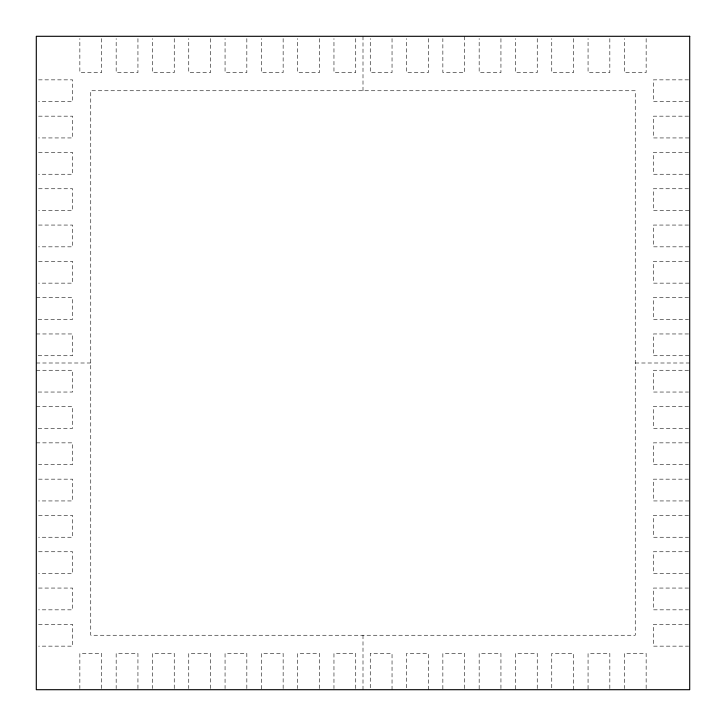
<?xml version="1.0" encoding="UTF-8"?>
<svg xmlns="http://www.w3.org/2000/svg" width="726" height="726" viewBox="0 0 726 726"><rect width="100%" height="100%" fill="white"/><g stroke="black" fill="none" stroke-linecap="round" stroke-linejoin="round"><path stroke-width="0.54" stroke-dasharray="3.63 2.72" d="M38.569 79.86L72.6 79.86L72.6 101.64L38.569 101.64M688.566 79.86L653.4 79.86L653.4 101.64L688.566 101.64M38.569 116.16L72.6 116.16L72.6 137.94L38.569 137.94M688.566 116.16L653.4 116.16L653.4 137.94L689.7 137.94M38.569 152.46L72.6 152.46L72.6 174.24L38.569 174.24M688.566 152.46L653.4 152.46L653.4 174.24L689.7 174.24M38.569 188.76L72.6 188.76L72.6 210.54L38.569 210.54M688.566 188.76L653.4 188.76L653.4 210.54L689.7 210.54M38.569 225.06L72.6 225.06L72.6 246.84L38.569 246.84M688.566 225.06L653.4 225.06L653.4 246.84L689.7 246.84M38.569 261.36L72.6 261.36L72.6 283.14L38.569 283.14M688.566 261.36L653.4 261.36L653.4 283.14L689.7 283.14M36.3 297.66L72.6 297.66L72.6 319.44L36.3 319.44M688.566 297.66L653.4 297.66L653.4 319.44L688.566 319.44M36.3 333.96L72.6 333.96L72.6 355.74L36.3 355.74M688.566 333.96L653.4 333.96L653.4 355.74L689.7 355.74M36.3 363L90.75 363M635.25 363L689.7 363M36.3 370.26L72.6 370.26L72.6 392.04L36.3 392.04M688.566 370.26L653.4 370.26L653.4 392.04L688.566 392.04M36.3 406.56L72.6 406.56L72.6 428.34L36.3 428.34M688.566 406.56L653.4 406.56L653.4 428.34L688.566 428.34M36.3 442.86L72.6 442.86L72.6 464.64L38.569 464.64M688.566 442.86L653.4 442.86L653.4 464.64L688.566 464.64M38.569 479.16L72.6 479.16L72.6 500.94L38.569 500.94M688.566 479.16L653.4 479.16L653.4 500.94L689.7 500.94M38.569 515.46L72.6 515.46L72.6 537.24L38.569 537.24M688.566 515.46L653.4 515.46L653.4 537.24L688.566 537.24M38.569 551.76L72.6 551.76L72.6 573.54L38.569 573.54M688.566 551.76L653.4 551.76L653.4 573.54L688.566 573.54M38.569 588.06L72.6 588.06L72.6 609.84L38.569 609.84M688.566 588.06L653.4 588.06L653.4 609.84L688.566 609.84M38.569 624.36L72.6 624.36L72.6 646.14L38.569 646.14M688.566 624.36L653.4 624.36L653.4 646.14L688.566 646.14M646.14 38.569L646.14 72.6L624.36 72.6L624.36 38.569M646.14 688.566L646.14 653.4L624.36 653.4L624.36 688.566M609.84 38.569L609.84 72.6L588.06 72.6L588.06 38.569M609.84 688.566L609.84 653.4L588.06 653.4L588.06 689.7M573.54 38.569L573.54 72.6L551.76 72.6L551.76 38.569M573.54 689.7L573.54 653.4L551.76 653.4L551.76 688.566M537.24 38.569L537.24 72.6L515.46 72.6L515.46 38.569M537.24 688.566L537.24 653.4L515.46 653.4L515.46 689.7M500.94 38.569L500.94 72.6L479.16 72.6L479.16 38.569M500.94 688.566L500.94 653.4L479.16 653.4L479.16 689.7M464.64 36.3L464.64 72.6L442.86 72.6L442.86 38.569M464.64 688.566L464.64 653.4L442.86 653.4L442.86 689.7M428.34 38.569L428.34 72.6L406.56 72.6L406.56 38.569M428.34 689.7L428.34 653.4L406.56 653.4L406.56 688.566M392.04 38.569L392.04 72.6L370.26 72.6L370.26 38.569M392.04 689.7L392.04 653.4L370.26 653.4L370.26 688.566M363 36.3L363 90.75M363 635.25L363 689.7M355.74 38.569L355.74 72.6L333.96 72.6L333.96 38.569M355.74 688.566L355.74 653.4L333.96 653.4L333.96 688.566M319.44 38.569L319.44 72.6L297.66 72.6L297.66 38.569M319.44 688.566L319.44 653.4L297.66 653.4L297.66 688.566M283.14 38.569L283.14 72.6L261.36 72.6L261.36 38.569M283.14 688.566L283.14 653.4L261.36 653.4L261.36 689.7M246.84 38.569L246.84 72.6L225.06 72.6L225.06 38.569M246.84 688.566L246.84 653.4L225.06 653.4L225.06 688.566M210.54 38.569L210.54 72.6L188.76 72.6L188.76 38.569M210.54 688.566L210.54 653.4L188.76 653.4L188.76 688.566M174.24 38.569L174.24 72.6L152.46 72.6L152.46 38.569M174.24 688.566L174.24 653.4L152.46 653.4L152.46 688.566M137.94 38.569L137.94 72.6L116.16 72.6L116.16 38.569M137.94 688.566L137.94 653.4L116.16 653.4L116.16 688.566M101.64 38.569L101.64 72.6L79.86 72.6L79.86 38.569M101.64 688.566L101.64 653.4L79.86 653.4L79.86 688.566M635.25 90.75L90.75 90.75L90.75 635.25L635.25 635.25L635.25 90.75"/><path stroke-width="1.09" d="M689.7 36.3L36.3 36.3L36.3 689.7L689.7 689.7L689.7 36.3"/></g></svg>
